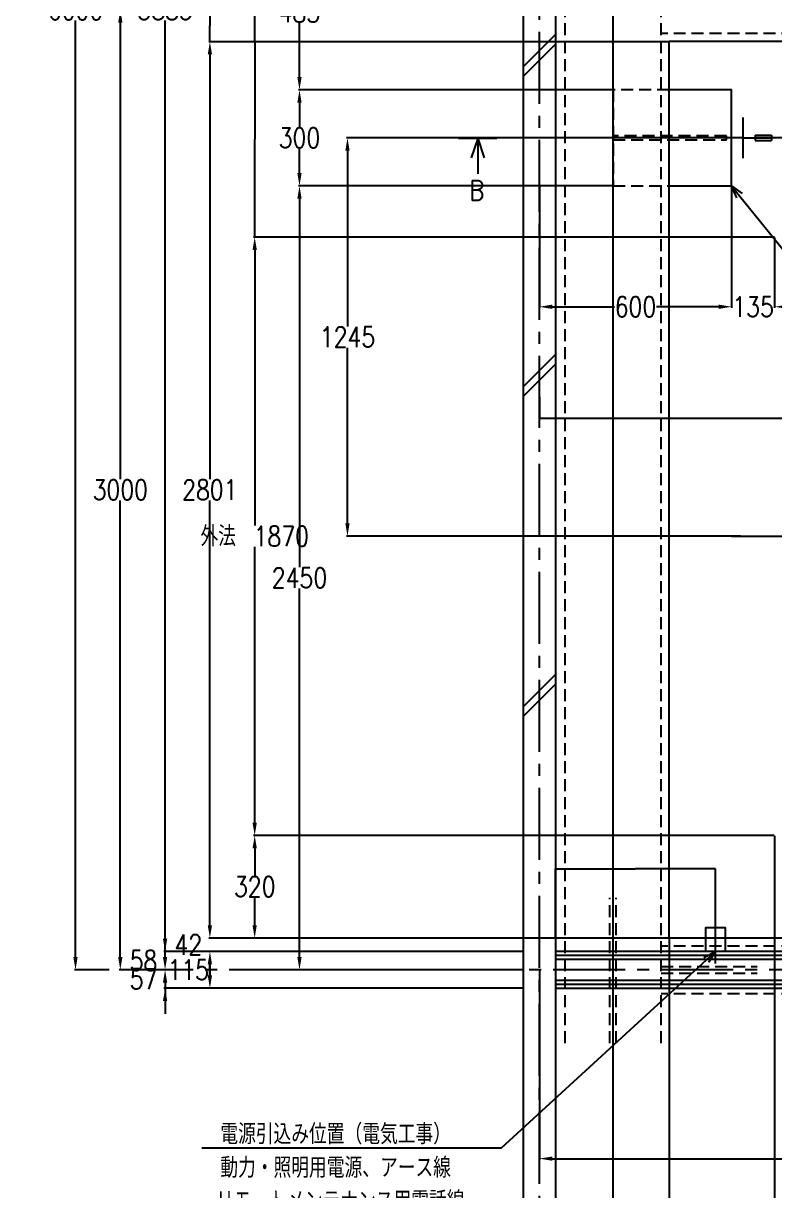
# Model space of a CAD drawing. Extents: x 1914 to 16224, y 361 to 11331.
# Drawn here: x 2154 to 4502, y 2819 to 6466 of the extents above; entities that cross this region are included whole.
import ezdxf

# ---------------------------------------------------------------- set-up
doc = ezdxf.new("R2010")
doc.units = 0
doc.header["$LTSCALE"] = 300
doc.header["$MEASUREMENT"] = 0
doc.linetypes.add('CENTER2', pattern=[1.125, 0.75, -0.125, 0.125, -0.125])
doc.linetypes.add('HIDDEN2', pattern=[0.1875, 0.125, -0.0625])
doc.layers.get('0').update_dxf_attribs({"linetype": 'CONTINUOUS'})
doc.layers.get('DEFPOINTS').update_dxf_attribs({"color": 8, "linetype": 'CONTINUOUS'})
for name, color, linetype in [('00-CENT', 7, 'CENTER2'), ('01-依頼工事', 7, 'CONTINUOUS'), ('ZZ-BUILD-AXIS-T', 7, 'CENTER2'), ('ZZ-BUILD-BH', 2, 'CONTINUOUS'), ('ZZ-BUILD-BM-HIDN', 2, 'HIDDEN2'), ('ZZ-BUILD-BM2-HIDN', 2, 'HIDDEN2'), ('ZZ-BUILD-ETC', 2, 'CONTINUOUS'), ('ZZ-BUILD-W', 3, 'CONTINUOUS'), ('ZZ-CENT', 7, 'CENTER2'), ('ZZ-COMMENT', 6, 'CONTINUOUS'), ('ZZ-DIM-COM1', 6, 'CONTINUOUS'), ('ZZ-DIM-COM2', 7, 'CONTINUOUS'), ('ZZ-OBJE', 3, 'CONTINUOUS')]:
    doc.layers.add(name, color=color, linetype=linetype)
doc.styles.add('MITOH', font='romans.shx', dxfattribs={"width": 0.8, "bigfont": 'extfont.shx'})
doc.dimstyles.get("Standard").update_dxf_attribs({"dimtxt": 0.18, "dimasz": 0.18, "dimexe": 0.18, "dimexo": 0.0625, "dimgap": 0.09, "dimtad": 0, "dimtih": 1, "dimtoh": 1, "dimzin": 0, "dimdsep": 46, "dimtxsty": 'MITOH', "dimcen": 0.09, "dimadec": 0, "dimazin": 0, "dimtfac": 1, "dimtofl": 0, "dimtmove": 2, "dimatfit": 3, "dimfxl": 1, "dimtolj": 1, "dimarcsym": 0})

# ---------------------------------------------------------------- blocks, each defined once
blk = doc.blocks.new('EL00041')
at = {"color": 3, "linetype": 'Continuous'}
for p, q in [((-89, 63.5), (-89, -63.5)), ((-89, 8), (-89, -8)), ((-89, 0), (0, 0)), ((-51, 8), (0, 8)), ((-51, 8), (-51, -8)), ((0, 8), (0, -8)), ((-51, -8), (0, -8))]:
    blk.add_line(p, q, dxfattribs=at)
blk = doc.blocks.new('*U412')
at = {"layer": 'ZZ-COMMENT', "style": 'MITOH', "width": 0.8}
for s, p in [('電源引込み位置（電気工事）', (2834.5, 3166.6)), ('動力・照明用電源、アース線', (2834.5, 3061.6)), ('リモートメンテナンス用電話線', (2821.1, 2956.6)), ('最上階床面+150mm', (2834.5, 2851.6)), ('配管突き出し50mm', (2834.5, 2746.6)), ('引き出し長さ4000mm以上', (2834.5, 2641.6))]:
    blk.add_text(s, height=63, dxfattribs=at).set_placement(p)
blk = doc.blocks.new('_OPEN30')
at = {"color": 0, "linetype": 'ByBlock'}
for p, q in [((-1, 0.268), (0, 0)), ((0, 0), (-1, -0.268)), ((0, 0), (-1, 0))]:
    blk.add_line(p, q, dxfattribs=at)
blk = doc.blocks.new('*U413')
at = {"layer": 'ZZ-COMMENT'}
blk.add_lwpolyline([(4352.4, 3741.9), (3712.6, 3154.6), (3702.6, 3154.6)], dxfattribs=at)
at = {"layer": 'ZZ-COMMENT', "xscale": 40, "yscale": 40, "zscale": 40, "rotation": 42.54771344324558}
blk.add_blockref('_OPEN30', (4381.9, 3768.9), dxfattribs=at)
blk = doc.blocks.new('*D469')
at = {"layer": 'DEFPOINTS', "color": 0, "transparency": 16777216}
for p in [(2737.1, 3566.1), (3717.1, 3566.1), (3717.1, 3451.1)]:
    blk.add_point(p, dxfattribs=at)
at = {"layer": 'ZZ-DIM-COM1', "color": 0, "lineweight": -2, "transparency": 16777216}
for p, q in [((3715.8, 3566.1), (2733.5, 3566.1)), ((2737.1, 3491.1), (2737.1, 3526.1)), ((3715.8, 3451.1), (2733.5, 3451.1))]:
    blk.add_line(p, q, dxfattribs=at)
at = {"layer": 'ZZ-DIM-COM1', "color": 0, "transparency": 16777216}
for points in [[(2730.4, 3526.1), (2743.7, 3526.1), (2737.1, 3566.1)], [(2730.4, 3491.1), (2743.7, 3491.1), (2737.1, 3451.1)]]:
    blk.add_solid(points, dxfattribs=at)
at = {"layer": 'ZZ-DIM-COM1', "color": 0, "transparency": 16777216, "insert": (2669.6, 3508.6), "char_height": 63, "attachment_point": 5, "style": 'MITOH'}
blk.add_mtext('\\A1;115', dxfattribs=at)
blk = doc.blocks.new('*D470')
at = {"layer": 'DEFPOINTS', "color": 0, "transparency": 16777216}
for p in [(2737.1, 3608.1), (3717.1, 3608.1), (3717.1, 3566.1)]:
    blk.add_point(p, dxfattribs=at)
at = {"layer": 'ZZ-DIM-COM1', "color": 0, "lineweight": -2, "transparency": 16777216}
for p, q in [((2737.1, 3648.1), (2737.1, 3688.1)), ((3715.8, 3608.1), (2733.5, 3608.1)), ((3715.8, 3566.1), (2733.5, 3566.1)), ((2737.1, 3526.1), (2737.1, 3486.1))]:
    blk.add_line(p, q, dxfattribs=at)
at = {"layer": 'ZZ-DIM-COM1', "color": 0, "transparency": 16777216}
for points in [[(2730.4, 3648.1), (2743.7, 3648.1), (2737.1, 3608.1)], [(2730.4, 3526.1), (2743.7, 3526.1), (2737.1, 3566.1)]]:
    blk.add_solid(points, dxfattribs=at)
at = {"layer": 'ZZ-DIM-COM1', "color": 0, "transparency": 16777216, "insert": (2669.6, 3587.1), "char_height": 63, "attachment_point": 5, "style": 'MITOH'}
blk.add_mtext('\\A1;42', dxfattribs=at)
blk = doc.blocks.new('*D500')
at = {"layer": 'DEFPOINTS', "color": 0, "transparency": 16777216}
for p in [(2617.1, 3508.6), (2597.1, 3451.1), (3717.1, 3451.1)]:
    blk.add_point(p, dxfattribs=at)
at = {"layer": 'ZZ-DIM-COM1', "color": 0, "lineweight": -2, "transparency": 16777216}
for p, q in [((2597.1, 3548.6), (2597.1, 3588.6)), ((2615.8, 3508.6), (2593.5, 3508.6)), ((3715.8, 3451.1), (2593.5, 3451.1)), ((2597.1, 3411.1), (2597.1, 3371.1))]:
    blk.add_line(p, q, dxfattribs=at)
at = {"layer": 'ZZ-DIM-COM1', "color": 0, "transparency": 16777216}
for points in [[(2590.4, 3548.6), (2603.7, 3548.6), (2597.1, 3508.6)], [(2590.4, 3411.1), (2603.7, 3411.1), (2597.1, 3451.1)]]:
    blk.add_solid(points, dxfattribs=at)
at = {"layer": 'ZZ-DIM-COM1', "color": 0, "transparency": 16777216, "insert": (2529.6, 3479.9), "char_height": 63, "attachment_point": 5, "style": 'MITOH'}
blk.add_mtext('\\A1;57', dxfattribs=at)
blk = doc.blocks.new('*D501')
at = {"layer": 'DEFPOINTS', "color": 0, "transparency": 16777216}
for p in [(2597.1, 3566.1), (3717.1, 3566.1), (2617.1, 3508.6)]:
    blk.add_point(p, dxfattribs=at)
at = {"layer": 'ZZ-DIM-COM1', "color": 0, "lineweight": -2, "transparency": 16777216}
for p, q in [((2597.1, 3606.1), (2597.1, 3646.1)), ((3715.8, 3566.1), (2593.5, 3566.1)), ((2615.8, 3508.6), (2593.5, 3508.6)), ((2597.1, 3468.6), (2597.1, 3428.6))]:
    blk.add_line(p, q, dxfattribs=at)
at = {"layer": 'ZZ-DIM-COM1', "color": 0, "transparency": 16777216}
for points in [[(2590.4, 3606.1), (2603.7, 3606.1), (2597.1, 3566.1)], [(2590.4, 3468.6), (2603.7, 3468.6), (2597.1, 3508.6)]]:
    blk.add_solid(points, dxfattribs=at)
at = {"layer": 'ZZ-DIM-COM1', "color": 0, "transparency": 16777216, "insert": (2529.6, 3537.4), "char_height": 63, "attachment_point": 5, "style": 'MITOH'}
blk.add_mtext('\\A1;58', dxfattribs=at)
blk = doc.blocks.new('*D502')
at = {"layer": 'DEFPOINTS', "color": 0, "transparency": 16777216}
for p in [(2597.1, 9451.1), (3717.1, 9451.1), (3717.1, 3566.1)]:
    blk.add_point(p, dxfattribs=at)
at = {"layer": 'ZZ-DIM-COM1', "color": 0, "lineweight": -2, "transparency": 16777216}
for p, q in [((3715.8, 9451.1), (2593.5, 9451.1)), ((2597.1, 9411.1), (2597.1, 6541.9)), ((2597.1, 3606.1), (2597.1, 6475.3)), ((3715.8, 3566.1), (2593.5, 3566.1))]:
    blk.add_line(p, q, dxfattribs=at)
at = {"layer": 'ZZ-DIM-COM1', "color": 0, "transparency": 16777216}
for points in [[(2590.4, 9411.1), (2603.7, 9411.1), (2597.1, 9451.1)], [(2590.4, 3606.1), (2603.7, 3606.1), (2597.1, 3566.1)]]:
    blk.add_solid(points, dxfattribs=at)
at = {"layer": 'ZZ-DIM-COM1', "color": 0, "transparency": 16777216, "insert": (2597.1, 6508.6), "char_height": 63, "attachment_point": 5, "style": 'MITOH'}
blk.add_mtext('\\A1;5885', dxfattribs=at)
blk = doc.blocks.new('*D510')
at = {"layer": 'DEFPOINTS', "color": 0, "transparency": 16777216}
for p in [(2678.4, 6508.6), (2737.1, 6409.1), (4172.1, 6409.1)]:
    blk.add_point(p, dxfattribs=at)
at = {"layer": 'ZZ-DIM-COM1', "color": 0, "lineweight": -2, "transparency": 16777216}
for p, q in [((2678.5, 6508.6), (2737.3, 6508.6)), ((2737.1, 6508.5), (2737.1, 6459.1)), ((2737.1, 6409.3), (2737.1, 6458.7)), ((4172, 6409.1), (2736.9, 6409.1))]:
    blk.add_line(p, q, dxfattribs=at)
at = {"layer": 'ZZ-DIM-COM1', "color": 0, "transparency": 16777216}
for points in [[(2737, 6508.5), (2737.1, 6508.5), (2737.1, 6508.6)], [(2737, 6409.3), (2737.1, 6409.3), (2737.1, 6409.1)]]:
    blk.add_solid(points, dxfattribs=at)
at = {"layer": 'ZZ-DIM-COM1', "color": 0, "transparency": 16777216, "insert": (2737.1, 6458.9), "char_height": 0.18, "attachment_point": 5, "style": 'MITOH'}
blk.add_mtext('\\A1;99.50', dxfattribs=at)
blk = doc.blocks.new('*D511')
at = {"layer": 'DEFPOINTS', "color": 0, "transparency": 16777216}
for p in [(4172.1, 6608.1), (2877.1, 6409.1), (4172.1, 6409.1)]:
    blk.add_point(p, dxfattribs=at)
at = {"layer": 'ZZ-DIM-COM1', "color": 0, "lineweight": -2, "transparency": 16777216}
for p, q in [((4172, 6608.1), (2876.9, 6608.1)), ((2877.1, 6608), (2877.1, 6508.8)), ((2877.1, 6409.3), (2877.1, 6508.5)), ((4172, 6409.1), (2876.9, 6409.1))]:
    blk.add_line(p, q, dxfattribs=at)
at = {"layer": 'ZZ-DIM-COM1', "color": 0, "transparency": 16777216}
for points in [[(2877, 6608), (2877.1, 6608), (2877.1, 6608.1)], [(2877, 6409.3), (2877.1, 6409.3), (2877.1, 6409.1)]]:
    blk.add_solid(points, dxfattribs=at)
at = {"layer": 'ZZ-DIM-COM1', "color": 0, "transparency": 16777216, "insert": (2877.1, 6508.6), "char_height": 0.18, "attachment_point": 5, "style": 'MITOH'}
blk.add_mtext('\\A1;199.00', dxfattribs=at)
blk = doc.blocks.new('*D512')
at = {"layer": 'DEFPOINTS', "color": 0, "transparency": 16777216}
for p in [(2737.1, 6409.1), (4172.1, 6409.1), (4172.1, 3608.1)]:
    blk.add_point(p, dxfattribs=at)
at = {"layer": 'ZZ-DIM-COM1', "color": 0, "lineweight": -2, "transparency": 16777216}
for p, q in [((4170.8, 6409.1), (2733.5, 6409.1)), ((2737.1, 6369.1), (2737.1, 5041.9)), ((2737.1, 3648.1), (2737.1, 4975.3)), ((4170.8, 3608.1), (2733.5, 3608.1))]:
    blk.add_line(p, q, dxfattribs=at)
at = {"layer": 'ZZ-DIM-COM1', "color": 0, "transparency": 16777216}
for points in [[(2730.4, 6369.1), (2743.7, 6369.1), (2737.1, 6409.1)], [(2730.4, 3648.1), (2743.7, 3648.1), (2737.1, 3608.1)]]:
    blk.add_solid(points, dxfattribs=at)
at = {"layer": 'ZZ-DIM-COM1', "color": 0, "transparency": 16777216, "insert": (2737.1, 5008.6), "char_height": 63, "attachment_point": 5, "style": 'MITOH'}
blk.add_mtext('\\A1;2801', dxfattribs=at)
blk = doc.blocks.new('*D519')
at = {"layer": 'DEFPOINTS', "color": 0, "transparency": 16777216}
for p in [(4317.1, 3824.4), (4317.1, 3678.6), (3817.1, 3608.1)]:
    blk.add_point(p, dxfattribs=at)
at = {"layer": 'ZZ-DIM-COM1', "color": 0, "lineweight": -2, "transparency": 16777216}
for p, q in [((3817.1, 3608.2), (3817.1, 3824.6)), ((3817.3, 3824.4), (4066.6, 3824.4)), ((4316.9, 3824.4), (4067.5, 3824.4)), ((4317.1, 3678.7), (4317.1, 3824.6))]:
    blk.add_line(p, q, dxfattribs=at)
at = {"layer": 'ZZ-DIM-COM1', "color": 0, "transparency": 16777216}
for points in [[(3817.3, 3824.5), (3817.3, 3824.4), (3817.1, 3824.4)], [(4316.9, 3824.5), (4316.9, 3824.4), (4317.1, 3824.4)]]:
    blk.add_solid(points, dxfattribs=at)
at = {"layer": 'ZZ-DIM-COM1', "color": 0, "transparency": 16777216, "insert": (4067.1, 3824.4), "char_height": 0.18, "attachment_point": 5, "style": 'MITOH'}
blk.add_mtext('\\A1;500.00', dxfattribs=at)
blk = doc.blocks.new('*D521')
at = {"layer": 'DEFPOINTS', "color": 0, "transparency": 16777216}
for p in [(3767.1, 5958.6), (4367.1, 5958.6), (3767.1, 5580.7)]:
    blk.add_point(p, dxfattribs=at)
at = {"layer": 'ZZ-DIM-COM2', "color": 0, "lineweight": -2, "transparency": 16777216}
for p, q in [((3767.1, 5957.4), (3767.1, 5577.1)), ((4367.1, 5957.4), (4367.1, 5577.1)), ((3807.1, 5580.7), (4001.7, 5580.7)), ((4327.1, 5580.7), (4132.5, 5580.7))]:
    blk.add_line(p, q, dxfattribs=at)
at = {"layer": 'ZZ-DIM-COM2', "color": 0, "transparency": 16777216}
for points in [[(3807.1, 5587.4), (3807.1, 5574), (3767.1, 5580.7)], [(4327.1, 5587.4), (4327.1, 5574), (4367.1, 5580.7)]]:
    blk.add_solid(points, dxfattribs=at)
at = {"layer": 'ZZ-DIM-COM2', "color": 0, "transparency": 16777216, "insert": (4067.1, 5580.7), "char_height": 63, "attachment_point": 5, "style": 'MITOH'}
blk.add_mtext('\\A1;600', dxfattribs=at)
blk = doc.blocks.new('*D522')
at = {"layer": 'DEFPOINTS', "color": 0, "transparency": 16777216}
for p in [(4367.1, 5958.6), (4502.1, 5798.6), (4502.1, 5580.7)]:
    blk.add_point(p, dxfattribs=at)
at = {"layer": 'ZZ-DIM-COM2', "color": 0, "lineweight": -2, "transparency": 16777216}
for p, q in [((4367.1, 5957.4), (4367.1, 5577.1)), ((4502.1, 5797.4), (4502.1, 5577.1)), ((4327.1, 5580.7), (4287.1, 5580.7)), ((4542.1, 5580.7), (4582.1, 5580.7))]:
    blk.add_line(p, q, dxfattribs=at)
at = {"layer": 'ZZ-DIM-COM2', "color": 0, "transparency": 16777216}
for points in [[(4327.1, 5587.4), (4327.1, 5574), (4367.1, 5580.7)], [(4542.1, 5587.4), (4542.1, 5574), (4502.1, 5580.7)]]:
    blk.add_solid(points, dxfattribs=at)
at = {"layer": 'ZZ-DIM-COM2', "color": 0, "transparency": 16777216, "insert": (4434.6, 5580.7), "char_height": 63, "attachment_point": 5, "style": 'MITOH'}
blk.add_mtext('\\A1;135', dxfattribs=at)
blk = doc.blocks.new('*U421')
at = {"layer": 'ZZ-COMMENT'}
blk.add_lwpolyline([(4457.1, 6130.3), (5202.8, 5210)], dxfattribs=at)
at = {"layer": 'ZZ-COMMENT', "xscale": 40, "yscale": 40, "zscale": 40, "rotation": 129.0151013537382}
blk.add_blockref('_OPEN30', (4431.9, 6161.4), dxfattribs=at)
blk = doc.blocks.new('*D527')
at = {"layer": 'DEFPOINTS', "color": 0, "transparency": 16777216}
for p in [(4172.1, 3608.1), (6472.1, 3451.1), (4172.1, 1858.6)]:
    blk.add_point(p, dxfattribs=at)
at = {"layer": 'ZZ-DIM-COM1', "color": 0, "lineweight": -2, "transparency": 16777216}
for p, q in [((4172.1, 3606.9), (4172.1, 1855)), ((6472.1, 3449.9), (6472.1, 1855)), ((4212.1, 1858.6), (5231.5, 1858.6)), ((6432.1, 1858.6), (5412.7, 1858.6))]:
    blk.add_line(p, q, dxfattribs=at)
at = {"layer": 'ZZ-DIM-COM1', "color": 0, "transparency": 16777216}
for points in [[(4212.1, 1865.3), (4212.1, 1852), (4172.1, 1858.6)], [(6432.1, 1865.3), (6432.1, 1852), (6472.1, 1858.6)]]:
    blk.add_solid(points, dxfattribs=at)
at = {"layer": 'ZZ-DIM-COM1', "color": 0, "transparency": 16777216, "insert": (5322.1, 1858.6), "char_height": 63, "attachment_point": 5, "style": 'MITOH'}
blk.add_mtext('\\A1;2300', dxfattribs=at)
blk = doc.blocks.new('*D529')
at = {"layer": 'DEFPOINTS', "color": 0, "transparency": 16777216}
for p in [(4502.1, 3928.6), (6367.1, 3828.6), (6367.1, 1998.6)]:
    blk.add_point(p, dxfattribs=at)
at = {"layer": 'ZZ-DIM-COM1', "color": 0, "lineweight": -2, "transparency": 16777216}
for p, q in [((4502.1, 3927.4), (4502.1, 1995)), ((6367.1, 3827.4), (6367.1, 1995)), ((4542.1, 1998.6), (5249.7, 1998.6)), ((6327.1, 1998.6), (5619.5, 1998.6))]:
    blk.add_line(p, q, dxfattribs=at)
at = {"layer": 'ZZ-DIM-COM1', "color": 0, "transparency": 16777216}
for points in [[(4542.1, 2005.3), (4542.1, 1992), (4502.1, 1998.6)], [(6327.1, 2005.3), (6327.1, 1992), (6367.1, 1998.6)]]:
    blk.add_solid(points, dxfattribs=at)
at = {"layer": 'ZZ-DIM-COM1', "color": 0, "transparency": 16777216, "insert": (5434.6, 1998.6), "char_height": 63, "attachment_point": 5, "style": 'MITOH'}
blk.add_mtext('\\A1;外法\u30001865', dxfattribs=at)
blk = doc.blocks.new('*D530')
at = {"layer": 'DEFPOINTS', "color": 0, "transparency": 16777216}
for p in [(4502.1, 3928.6), (4172.1, 3608.1), (4502.1, 1998.6)]:
    blk.add_point(p, dxfattribs=at)
at = {"layer": 'ZZ-DIM-COM1', "color": 0, "lineweight": -2, "transparency": 16777216}
for p, q in [((4502.1, 3927.4), (4502.1, 1995)), ((4172.1, 3606.9), (4172.1, 1995)), ((4212.1, 1998.6), (4270.5, 1998.6)), ((4462.1, 1998.6), (4403.7, 1998.6))]:
    blk.add_line(p, q, dxfattribs=at)
at = {"layer": 'ZZ-DIM-COM1', "color": 0, "transparency": 16777216}
for points in [[(4212.1, 2005.3), (4212.1, 1992), (4172.1, 1998.6)], [(4462.1, 2005.3), (4462.1, 1992), (4502.1, 1998.6)]]:
    blk.add_solid(points, dxfattribs=at)
at = {"layer": 'ZZ-DIM-COM1', "color": 0, "transparency": 16777216, "insert": (4337.1, 1998.6), "char_height": 63, "attachment_point": 5, "style": 'MITOH'}
blk.add_mtext('\\A1;330', dxfattribs=at)
blk = doc.blocks.new('*D531')
at = {"layer": 'DEFPOINTS', "color": 0, "transparency": 16777216}
for p in [(4502.1, 3928.6), (5722.1, 3779.6), (5722.1, 2138.6)]:
    blk.add_point(p, dxfattribs=at)
at = {"layer": 'ZZ-DIM-COM1', "color": 0, "lineweight": -2, "transparency": 16777216}
for p, q in [((4502.1, 3927.4), (4502.1, 2135)), ((5722.1, 3778.4), (5722.1, 2135)), ((4542.1, 2138.6), (5025.1, 2138.6)), ((5682.1, 2138.6), (5199.1, 2138.6))]:
    blk.add_line(p, q, dxfattribs=at)
at = {"layer": 'ZZ-DIM-COM1', "color": 0, "transparency": 16777216}
for points in [[(4542.1, 2145.3), (4542.1, 2132), (4502.1, 2138.6)], [(5682.1, 2145.3), (5682.1, 2132), (5722.1, 2138.6)]]:
    blk.add_solid(points, dxfattribs=at)
at = {"layer": 'ZZ-DIM-COM1', "color": 0, "transparency": 16777216, "insert": (5112.1, 2138.6), "char_height": 63, "attachment_point": 5, "style": 'MITOH'}
blk.add_mtext('\\A1;1220', dxfattribs=at)
blk = doc.blocks.new('*D536')
at = {"layer": 'DEFPOINTS', "color": 0, "transparency": 16777216}
for p in [(4172.1, 3608.1), (3817.1, 2222.8), (4172.1, 1858.6)]:
    blk.add_point(p, dxfattribs=at)
at = {"layer": 'ZZ-DIM-COM1', "color": 0, "lineweight": -2, "transparency": 16777216}
for p, q in [((4172.1, 3606.9), (4172.1, 1855)), ((3817.1, 2221.6), (3817.1, 1855)), ((3857.1, 1858.6), (3928, 1858.6)), ((4132.1, 1858.6), (4061.2, 1858.6))]:
    blk.add_line(p, q, dxfattribs=at)
at = {"layer": 'ZZ-DIM-COM1', "color": 0, "transparency": 16777216}
for points in [[(3857.1, 1865.3), (3857.1, 1852), (3817.1, 1858.6)], [(4132.1, 1865.3), (4132.1, 1852), (4172.1, 1858.6)]]:
    blk.add_solid(points, dxfattribs=at)
at = {"layer": 'ZZ-DIM-COM1', "color": 0, "transparency": 16777216, "insert": (3994.6, 1858.6), "char_height": 63, "attachment_point": 5, "style": 'MITOH'}
blk.add_mtext('\\A1;355', dxfattribs=at)
blk = doc.blocks.new('*U427')
at = {"layer": 'ZZ-BUILD-ETC', "color": 4, "style": 'MITOH', "width": 0.8}
blk.add_text('B', height=63, rotation=360, dxfattribs=at).set_placement((3613.4, 6115.5))
blk = doc.blocks.new('*D538')
at = {"layer": 'DEFPOINTS', "color": 0, "transparency": 16777216}
for p in [(2877.1, 3928.6), (4502.1, 3928.6), (3717.1, 3608.1)]:
    blk.add_point(p, dxfattribs=at)
at = {"layer": 'ZZ-DIM-COM1', "color": 0, "lineweight": -2, "transparency": 16777216}
for p, q in [((4500.8, 3928.6), (2873.5, 3928.6)), ((2877.1, 3888.6), (2877.1, 3801.7)), ((2877.1, 3648.1), (2877.1, 3735.1)), ((3715.8, 3608.1), (2873.5, 3608.1))]:
    blk.add_line(p, q, dxfattribs=at)
at = {"layer": 'ZZ-DIM-COM1', "color": 0, "transparency": 16777216}
for points in [[(2870.4, 3888.6), (2883.7, 3888.6), (2877.1, 3928.6)], [(2870.4, 3648.1), (2883.7, 3648.1), (2877.1, 3608.1)]]:
    blk.add_solid(points, dxfattribs=at)
at = {"layer": 'ZZ-DIM-COM1', "color": 0, "transparency": 16777216, "insert": (2877.1, 3768.4), "char_height": 63, "attachment_point": 5, "style": 'MITOH'}
blk.add_mtext('\\A1;320', dxfattribs=at)
blk = doc.blocks.new('*D539')
at = {"layer": 'DEFPOINTS', "color": 0, "transparency": 16777216}
for p in [(2877.1, 5798.6), (4502.1, 5798.6), (4502.1, 3928.6)]:
    blk.add_point(p, dxfattribs=at)
at = {"layer": 'ZZ-DIM-COM1', "color": 0, "lineweight": -2, "transparency": 16777216}
for p, q in [((4500.8, 5798.6), (2873.5, 5798.6)), ((2877.1, 5758.6), (2877.1, 4896.9)), ((2877.1, 3968.6), (2877.1, 4830.3)), ((4500.8, 3928.6), (2873.5, 3928.6))]:
    blk.add_line(p, q, dxfattribs=at)
at = {"layer": 'ZZ-DIM-COM1', "color": 0, "transparency": 16777216}
for points in [[(2870.4, 5758.6), (2883.7, 5758.6), (2877.1, 5798.6)], [(2870.4, 3968.6), (2883.7, 3968.6), (2877.1, 3928.6)]]:
    blk.add_solid(points, dxfattribs=at)
at = {"layer": 'ZZ-DIM-COM1', "color": 0, "transparency": 16777216, "insert": (2877.1, 4863.6), "char_height": 63, "attachment_point": 5, "style": 'MITOH'}
blk.add_mtext('\\A1;外法\u30001870', dxfattribs=at)
blk = doc.blocks.new('*D540')
at = {"layer": 'DEFPOINTS', "color": 0, "transparency": 16777216}
for p in [(4172.1, 6409.1), (2877.1, 5798.6), (4502.1, 5798.6)]:
    blk.add_point(p, dxfattribs=at)
at = {"layer": 'ZZ-DIM-COM1', "color": 190, "lineweight": -2, "transparency": 16777216}
for p, q in [((4172, 6409.1), (2876.9, 6409.1)), ((2877.1, 6409), (2877.1, 6104.1)), ((2877.1, 5798.8), (2877.1, 6103.7)), ((4502, 5798.6), (2876.9, 5798.6))]:
    blk.add_line(p, q, dxfattribs=at)
at = {"layer": 'ZZ-DIM-COM1', "color": 190, "transparency": 16777216}
for points in [[(2877, 6409), (2877.1, 6409), (2877.1, 6409.1)], [(2877, 5798.8), (2877.1, 5798.8), (2877.1, 5798.6)]]:
    blk.add_solid(points, dxfattribs=at)
at = {"layer": 'ZZ-DIM-COM1', "color": 190, "transparency": 16777216, "insert": (2877.1, 6103.9), "char_height": 0.18, "attachment_point": 5, "style": 'MITOH'}
blk.add_mtext('\\A1;610.50', dxfattribs=at)
blk = doc.blocks.new('*D541')
at = {"layer": 'DEFPOINTS', "color": 0, "transparency": 16777216}
for p in [(3167.1, 6108.6), (4398.1, 6108.6), (4397.1, 4863.6)]:
    blk.add_point(p, dxfattribs=at)
at = {"layer": 'ZZ-DIM-COM2', "color": 0, "lineweight": -2, "transparency": 16777216}
for p, q in [((4396.8, 6108.6), (3163.5, 6108.6)), ((3167.1, 6068.6), (3167.1, 5519.4)), ((3167.1, 4903.6), (3167.1, 5452.8)), ((4395.8, 4863.6), (3163.5, 4863.6))]:
    blk.add_line(p, q, dxfattribs=at)
at = {"layer": 'ZZ-DIM-COM2', "color": 0, "transparency": 16777216}
for points in [[(3160.4, 6068.6), (3173.7, 6068.6), (3167.1, 6108.6)], [(3160.4, 4903.6), (3173.7, 4903.6), (3167.1, 4863.6)]]:
    blk.add_solid(points, dxfattribs=at)
at = {"layer": 'ZZ-DIM-COM2', "color": 0, "transparency": 16777216, "insert": (3167.1, 5486.1), "char_height": 63, "attachment_point": 5, "style": 'MITOH'}
blk.add_mtext('\\A1;1245', dxfattribs=at)
blk = doc.blocks.new('*D542')
at = {"layer": 'DEFPOINTS', "color": 0, "transparency": 16777216}
for p in [(3997.1, 6743.6), (3017.1, 6258.6), (3997.1, 6258.6)]:
    blk.add_point(p, dxfattribs=at)
at = {"layer": 'ZZ-DIM-COM2', "color": 0, "lineweight": -2, "transparency": 16777216}
for p, q in [((3995.8, 6743.6), (3013.5, 6743.6)), ((3017.1, 6703.6), (3017.1, 6534.4)), ((3017.1, 6298.6), (3017.1, 6467.8)), ((3995.8, 6258.6), (3013.5, 6258.6))]:
    blk.add_line(p, q, dxfattribs=at)
at = {"layer": 'ZZ-DIM-COM2', "color": 0, "transparency": 16777216}
for points in [[(3010.4, 6703.6), (3023.7, 6703.6), (3017.1, 6743.6)], [(3010.4, 6298.6), (3023.7, 6298.6), (3017.1, 6258.6)]]:
    blk.add_solid(points, dxfattribs=at)
at = {"layer": 'ZZ-DIM-COM2', "color": 0, "transparency": 16777216, "insert": (3017.1, 6501.1), "char_height": 63, "attachment_point": 5, "style": 'MITOH'}
blk.add_mtext('\\A1;485', dxfattribs=at)
blk = doc.blocks.new('*D543')
at = {"layer": 'DEFPOINTS', "color": 0, "transparency": 16777216}
for p in [(3997.1, 6258.6), (3017.1, 5958.6), (3997.1, 5958.6)]:
    blk.add_point(p, dxfattribs=at)
at = {"layer": 'ZZ-DIM-COM2', "color": 0, "lineweight": -2, "transparency": 16777216}
for p, q in [((3995.8, 6258.6), (3013.5, 6258.6)), ((3017.1, 6218.6), (3017.1, 6141.9)), ((3017.1, 5998.6), (3017.1, 6075.3)), ((3995.8, 5958.6), (3013.5, 5958.6))]:
    blk.add_line(p, q, dxfattribs=at)
at = {"layer": 'ZZ-DIM-COM2', "color": 0, "transparency": 16777216}
for points in [[(3010.4, 6218.6), (3023.7, 6218.6), (3017.1, 6258.6)], [(3010.4, 5998.6), (3023.7, 5998.6), (3017.1, 5958.6)]]:
    blk.add_solid(points, dxfattribs=at)
at = {"layer": 'ZZ-DIM-COM2', "color": 0, "transparency": 16777216, "insert": (3017.1, 6108.6), "char_height": 63, "attachment_point": 5, "style": 'MITOH'}
blk.add_mtext('\\A1;300', dxfattribs=at)
blk = doc.blocks.new('*D544')
at = {"layer": 'DEFPOINTS', "color": 0, "transparency": 16777216}
for p in [(3997.1, 5958.6), (3017.1, 3508.6), (3717.1, 3508.6)]:
    blk.add_point(p, dxfattribs=at)
at = {"layer": 'ZZ-DIM-COM2', "color": 0, "lineweight": -2, "transparency": 16777216}
for p, q in [((3995.8, 5958.6), (3013.5, 5958.6)), ((3017.1, 5918.6), (3017.1, 4766.9)), ((3017.1, 3548.6), (3017.1, 4700.3)), ((3715.8, 3508.6), (3013.5, 3508.6))]:
    blk.add_line(p, q, dxfattribs=at)
at = {"layer": 'ZZ-DIM-COM2', "color": 0, "transparency": 16777216}
for points in [[(3010.4, 5918.6), (3023.7, 5918.6), (3017.1, 5958.6)], [(3010.4, 3548.6), (3023.7, 3548.6), (3017.1, 3508.6)]]:
    blk.add_solid(points, dxfattribs=at)
at = {"layer": 'ZZ-DIM-COM2', "color": 0, "transparency": 16777216, "insert": (3017.1, 4733.6), "char_height": 63, "attachment_point": 5, "style": 'MITOH'}
blk.add_mtext('\\A1;2450', dxfattribs=at)
blk = doc.blocks.new('*D545')
at = {"layer": 'DEFPOINTS', "color": 0, "transparency": 16777216}
for p in [(5572.1, 6248.6), (3767.1, 5299.6), (5572.1, 5232.2)]:
    blk.add_point(p, dxfattribs=at)
at = {"layer": 'ZZ-DIM-COM2', "color": 0, "lineweight": -2, "transparency": 16777216}
for p, q in [((5572.1, 6248.6), (5572.1, 5232)), ((3767.1, 5299.6), (3767.1, 5232)), ((3767.3, 5232.2), (4669.1, 5232.2)), ((5571.9, 5232.2), (4670.1, 5232.2))]:
    blk.add_line(p, q, dxfattribs=at)
at = {"layer": 'ZZ-DIM-COM2', "color": 0, "transparency": 16777216}
for points in [[(3767.3, 5232.2), (3767.3, 5232.1), (3767.1, 5232.2)], [(5571.9, 5232.2), (5571.9, 5232.1), (5572.1, 5232.2)]]:
    blk.add_solid(points, dxfattribs=at)
at = {"layer": 'ZZ-DIM-COM2', "color": 0, "transparency": 16777216, "insert": (4669.6, 5232.2), "char_height": 0.18, "attachment_point": 5, "style": 'MITOH'}
blk.add_mtext('\\A1;1805.00', dxfattribs=at)
blk = doc.blocks.new('*D550')
at = {"layer": 'DEFPOINTS', "color": 0, "transparency": 16777216}
for p in [(2154.1, 9508.6), (2317.1, 3508.6), (2387.3, 3508.6)]:
    blk.add_point(p, dxfattribs=at)
at = {"layer": 'ZZ-DIM-COM1', "color": 0, "lineweight": -2, "transparency": 16777216}
for p, q in [((2155.3, 9508.6), (2320.7, 9508.6)), ((2317.1, 9468.6), (2317.1, 6541.9)), ((2317.1, 3548.6), (2317.1, 6475.3)), ((2386, 3508.6), (2313.5, 3508.6))]:
    blk.add_line(p, q, dxfattribs=at)
at = {"layer": 'ZZ-DIM-COM1', "color": 0, "transparency": 16777216}
for points in [[(2310.4, 9468.6), (2323.7, 9468.6), (2317.1, 9508.6)], [(2310.4, 3548.6), (2323.7, 3548.6), (2317.1, 3508.6)]]:
    blk.add_solid(points, dxfattribs=at)
at = {"layer": 'ZZ-DIM-COM1', "color": 0, "transparency": 16777216, "insert": (2317.1, 6508.6), "char_height": 63, "attachment_point": 5, "style": 'MITOH'}
blk.add_mtext('\\A1;6000', dxfattribs=at)
blk = doc.blocks.new('*D552')
at = {"layer": 'DEFPOINTS', "color": 0, "transparency": 16777216}
for p in [(2457.1, 6508.6), (2457.1, 3508.6), (2527.3, 3508.6)]:
    blk.add_point(p, dxfattribs=at)
at = {"layer": 'ZZ-DIM-COM1', "color": 0, "lineweight": -2, "transparency": 16777216}
for p, q in [((2458.3, 6508.6), (2460.7, 6508.6)), ((2457.1, 6468.6), (2457.1, 5041.9)), ((2457.1, 3548.6), (2457.1, 4975.3)), ((2526, 3508.6), (2453.5, 3508.6))]:
    blk.add_line(p, q, dxfattribs=at)
at = {"layer": 'ZZ-DIM-COM1', "color": 0, "transparency": 16777216}
for points in [[(2450.4, 6468.6), (2463.7, 6468.6), (2457.1, 6508.6)], [(2450.4, 3548.6), (2463.7, 3548.6), (2457.1, 3508.6)]]:
    blk.add_solid(points, dxfattribs=at)
at = {"layer": 'ZZ-DIM-COM1', "color": 0, "transparency": 16777216, "insert": (2457.1, 5008.6), "char_height": 63, "attachment_point": 5, "style": 'MITOH'}
blk.add_mtext('\\A1;3000', dxfattribs=at)
blk = doc.blocks.new('*D559')
at = {"layer": 'DEFPOINTS', "color": 0, "transparency": 16777216}
for p in [(3767.1, 3508.6), (5572.1, 3508.6), (3767.1, 2918.6)]:
    blk.add_point(p, dxfattribs=at)
at = {"layer": 'ZZ-DIM-COM2', "color": 0, "lineweight": -2, "transparency": 16777216}
for p, q in [((3767.1, 3507.4), (3767.1, 2915)), ((5572.1, 3507.4), (5572.1, 2915)), ((3807.1, 2918.6), (4582.6, 2918.6)), ((5532.1, 2918.6), (4756.6, 2918.6))]:
    blk.add_line(p, q, dxfattribs=at)
at = {"layer": 'ZZ-DIM-COM2', "color": 0, "transparency": 16777216}
for points in [[(3807.1, 2925.3), (3807.1, 2912), (3767.1, 2918.6)], [(5532.1, 2925.3), (5532.1, 2912), (5572.1, 2918.6)]]:
    blk.add_solid(points, dxfattribs=at)
at = {"layer": 'ZZ-DIM-COM2', "color": 0, "transparency": 16777216, "insert": (4669.6, 2918.6), "char_height": 63, "attachment_point": 5, "style": 'MITOH'}
blk.add_mtext('\\A1;1805', dxfattribs=at)

msp = doc.modelspace()

# ---------------------------------------------------------------- linework, layer by layer
at = {"layer": '00-CENT', "color": 7, "linetype": 'CENTER2'}
msp.add_line((4367.072, 4863.637), (6577.072, 4863.637), dxfattribs=at)
msp.add_lwpolyline([(5676.072, 6108.637), (4378.072, 6108.637)], dxfattribs=at)
at = {"layer": '01-依頼工事', "color": 2, "linetype": 'HIDDEN2'}
msp.add_lwpolyline([(4172.072, 6258.637), (3997.072, 6258.637), (3997.072, 5958.637), (4172.072, 5958.637)], dxfattribs=at)
at = {"layer": '01-依頼工事', "color": 3, "linetype": 'Continuous'}
msp.add_lwpolyline([(4172.072, 5958.637), (4367.072, 5958.637), (4367.072, 6258.637), (4172.072, 6258.637)], dxfattribs=at)
at = {"layer": '01-依頼工事', "color": 2, "linetype": 'HIDDEN2'}
msp.add_lwpolyline([(4352.072, 6102.637), (4352.072, 6114.637), (3997.072, 6114.637), (3997.072, 6102.637)], close=True, dxfattribs=at)
at = {"layer": 'ZZ-BUILD-AXIS-T', "linetype": 'CENTER2'}
for p, q in [((3767.072, 1827.233), (3767.072, 11091.137)), ((7747.072, 3508.637), (2387.283, 3508.637))]:
    msp.add_line(p, q, dxfattribs=at)
at = {"layer": 'ZZ-BUILD-BH', "linetype": 'Continuous'}
for p, q in [((4172.072, 3608.137), (4172.072, 6409.137)), ((6472.072, 6409.137), (4172.072, 6409.137)), ((6472.072, 3608.137), (4172.072, 3608.137))]:
    msp.add_line(p, q, dxfattribs=at)
at = {"layer": 'ZZ-BUILD-BM-HIDN', "linetype": 'HIDDEN2'}
for p, q in [((3847.072, 3279.376), (3847.072, 9608.137)), ((4147.072, 3279.376), (4147.072, 9608.137)), ((6980.211, 6434.137), (4147.072, 6434.137)), ((6980.211, 3583.137), (4147.072, 3583.137)), ((6980.211, 3434.137), (4147.072, 3434.137))]:
    msp.add_line(p, q, dxfattribs=at)
at = {"layer": 'ZZ-BUILD-BM2-HIDN', "linetype": 'HIDDEN2'}
for p, q in [((3987.072, 3279.376), (3987.072, 3734.137)), ((4007.072, 3279.376), (4007.072, 3734.137)), ((4147.072, 3518.637), (4447.072, 3518.637)), ((4147.072, 3498.637), (4447.072, 3498.637))]:
    msp.add_line(p, q, dxfattribs=at)
at = {"layer": 'ZZ-BUILD-ETC', "color": 3, "linetype": 'Continuous'}
for p, q in [((3633.939, 6106.246), (3513.939, 6106.246)), ((3573.939, 6106.246), (3553.939, 6046.246)), ((3573.939, 6106.246), (3593.939, 6046.246)), ((3573.939, 6106.246), (3573.939, 5996.246))]:
    msp.add_line(p, q, dxfattribs=at)
at = {"layer": 'ZZ-BUILD-W', "linetype": 'Continuous'}
for p, q in [((3717.072, 2222.842), (3717.072, 9918.628)), ((3817.072, 9918.628), (3817.072, 2222.842)), ((6489.572, 3566.137), (3817.072, 3566.137)), ((6502.072, 3553.637), (3817.072, 3553.637)), ((6514.572, 3541.137), (3817.072, 3541.137)), ((3817.072, 3476.137), (6579.572, 3476.137)), ((3817.072, 3463.637), (6592.072, 3463.637)), ((3817.072, 3451.137), (6489.572, 3451.137))]:
    msp.add_line(p, q, dxfattribs=at)
at = {"layer": 'ZZ-BUILD-W', "color": 7, "linetype": 'Continuous'}
for p, q in [((3717.072, 6331.137), (3817.072, 6431.137)), ((3717.072, 6301.137), (3817.072, 6401.137)), ((3717.072, 5331.137), (3817.072, 5431.137)), ((3717.072, 5301.137), (3817.072, 5401.137)), ((3717.072, 4331.137), (3817.072, 4431.137)), ((3717.072, 4301.137), (3817.072, 4401.137))]:
    msp.add_line(p, q, dxfattribs=at)
at = {"layer": 'ZZ-CENT', "color": 7, "linetype": 'CENTER2'}
msp.add_line((4317.072, 3528.637), (4317.072, 3678.637), dxfattribs=at)
at = {"layer": 'ZZ-COMMENT'}
msp.add_line((3647.806, 2951.841), (2711.486, 2951.841), dxfattribs=at)
at = {"layer": 'ZZ-DIM-COM2'}
msp.add_line((3997.072, 2574.137), (3997.072, 10274.56), dxfattribs=at)
at = {"layer": 'ZZ-OBJE', "linetype": 'Continuous'}
msp.add_lwpolyline([(4287.072, 3566.137), (4287.072, 3641.137), (4347.072, 3641.137), (4347.072, 3566.137)], close=True, dxfattribs=at)

# ---------------------------------------------------------------- block references
at = {"layer": '00-CENT'}
msp.add_blockref('EL00041', (4492.072, 6108.637), dxfattribs=at)
at = {"layer": 'ZZ-DIM-COM1'}
for name in ['*U427', '*U421', '*U413', '*U412']:
    msp.add_blockref(name, (-64.799, -202.762), dxfattribs=at)

# ---------------------------------------------------------------- dimensions: what is measured, and where the dimension line sits
for base, p1, p2, override, picture, middle in [((2317.072, 3508.637), (2154.072, 9508.637), (2387.283, 3508.637), {"dimscale": 20, "dimtxt": 3.15, "dimasz": 2, "dimdec": 0}, '*D550', (2317.072, 6508.637)), ((2597.072, 9451.137), (3717.072, 3566.137), (3717.072, 9451.137), {"dimscale": 20, "dimtxt": 3.15, "dimasz": 2, "dimdec": 0}, '*D502', (2597.072, 6508.637)), ((2457.072, 3508.637), (2457.072, 6508.637), (2527.283, 3508.637), {"dimscale": 20, "dimtxt": 3.15, "dimasz": 2, "dimdec": 0}, '*D552', (2457.072, 5008.637)), ((2737.072, 6409.137), (4172.072, 3608.137), (4172.072, 6409.137), {"dimscale": 20, "dimtxt": 3.15, "dimasz": 2, "dimdec": 0}, '*D512', (2737.072, 5008.637)), ((2877.072, 5798.637), (4172.072, 6409.137), (4502.072, 5798.637), {"dimclrd": 190, "dimclre": 190, "dimclrt": 190, "dimtix": 1, "dimtfillclr": 190}, '*D540', (2877.072, 6103.887)), ((2877.072345863, 3928.636784816), (3717.072345906, 3608.136784923), (4502.072345956, 3928.636784816), {"dimscale": 20, "dimtxt": 3.15, "dimasz": 2, "dimdec": 0}, '*D538', (2877.072345863, 3768.38678487)), ((2737.072, 3608.137), (3717.072, 3566.137), (3717.072, 3608.137), {"dimscale": 20, "dimtxt": 3.15, "dimasz": 2, "dimdec": 0}, '*D470', (2669.572, 3587.137)), ((2597.0723459, 3566.1367849), (2617.0723459, 3508.6367848), (3717.0723459, 3566.1367849), {"dimscale": 20, "dimtxt": 3.15, "dimasz": 2, "dimdec": 0}, '*D501', (2529.5723459, 3537.3867849)), ((2597.0723459, 3451.1367849), (2617.0723459, 3508.6367848), (3717.0723459, 3451.1367849), {"dimscale": 20, "dimtxt": 3.15, "dimasz": 2, "dimdec": 0}, '*D500', (2529.5723459, 3479.8867849)), ((2737.072, 3566.137), (3717.072, 3451.137), (3717.072, 3566.137), {"dimscale": 20, "dimtxt": 3.15, "dimasz": 2, "dimdec": 0}, '*D469', (2669.572, 3508.637))]:
    dim = msp.add_linear_dim(base=base, p1=p1, p2=p2, angle=90, dimstyle='Standard', override=override, dxfattribs=at)
    dim.commit()
    dim.dimension.update_dxf_attribs({"geometry": picture, "text_midpoint": middle})
for base, p1, angle, picture, middle in [((2877.072, 6409.137), (4172.072, 6608.137), 90, '*D511', (2877.072, 6508.637)), ((2737.072, 6409.137), (2678.439, 6508.637), 270, '*D510', (2737.072, 6458.887))]:
    dim = msp.add_linear_dim(base=base, p1=p1, p2=(4172.072, 6409.137), angle=angle, dimstyle='Standard', dxfattribs=at)
    dim.commit()
    dim.dimension.update_dxf_attribs({"geometry": picture, "text_midpoint": middle})
dim = msp.add_linear_dim(base=(2877.072, 5798.637), p1=(4502.072, 3928.637), p2=(4502.072, 5798.637), angle=90, text='外法\u3000<>', dimstyle='Standard', override={"dimscale": 20, "dimtxt": 3.15, "dimasz": 2, "dimdec": 0}, dxfattribs=at)
dim.commit()
dim.dimension.update_dxf_attribs({"geometry": '*D539', "text_midpoint": (2877.072, 4863.637)})
for base, p1, p2, picture, middle in [((4502.072, 1998.637), (4172.072, 3608.137), (4502.072, 3928.637), '*D530', (4337.072, 1998.637)), ((5722.072, 2138.637), (4502.072, 3928.637), (5722.072, 3779.637), '*D531', (5112.072, 2138.637)), ((4172.072, 1858.637), (3817.072, 2222.842), (4172.072, 3608.137), '*D536', (3994.572, 1858.637)), ((4172.072, 1858.637), (6472.072, 3451.137), (4172.072, 3608.137), '*D527', (5322.072, 1858.637))]:
    dim = msp.add_linear_dim(base=base, p1=p1, p2=p2, dimstyle='Standard', override={"dimscale": 20, "dimtxt": 3.15, "dimasz": 2, "dimdec": 0}, dxfattribs=at)
    dim.commit()
    dim.dimension.update_dxf_attribs({"geometry": picture, "text_midpoint": middle})
dim = msp.add_linear_dim(base=(6367.072, 1998.637), p1=(4502.072, 3928.637), p2=(6367.072, 3828.637), text='外法\u3000<>', dimstyle='Standard', override={"dimscale": 20, "dimtxt": 3.15, "dimasz": 2, "dimdec": 0}, dxfattribs=at)
dim.commit()
dim.dimension.update_dxf_attribs({"geometry": '*D529', "text_midpoint": (5434.572, 1998.637)})
dim = msp.add_linear_dim(base=(4317.072, 3824.428), p1=(3817.072, 3608.137), p2=(4317.072, 3678.637), dimstyle='Standard', dxfattribs=at)
dim.commit()
dim.dimension.update_dxf_attribs({"geometry": '*D519', "text_midpoint": (4067.072, 3824.428)})
at = {"layer": 'ZZ-DIM-COM2'}
for base, p1, p2, picture, middle in [((3017.072, 6258.637), (3997.072, 6743.637), (3997.072, 6258.637), '*D542', (3017.072, 6501.137)), ((3017.072, 5958.637), (3997.072, 6258.637), (3997.072, 5958.637), '*D543', (3017.072, 6108.637)), ((3167.072, 6108.637), (4397.072, 4863.637), (4398.072, 6108.637), '*D541', (3167.072, 5486.137)), ((3017.072, 3508.637), (3997.072, 5958.637), (3717.072, 3508.637), '*D544', (3017.072, 4733.637))]:
    dim = msp.add_linear_dim(base=base, p1=p1, p2=p2, angle=90, dimstyle='Standard', override={"dimscale": 20, "dimtxt": 3.15, "dimasz": 2, "dimdec": 0}, dxfattribs=at)
    dim.commit()
    dim.dimension.update_dxf_attribs({"geometry": picture, "text_midpoint": middle})
dim = msp.add_linear_dim(base=(5572.072, 5232.169), p1=(3767.072, 5299.638), p2=(5572.072, 6248.637), dimstyle='Standard', dxfattribs=at)
dim.commit()
dim.dimension.update_dxf_attribs({"geometry": '*D545', "text_midpoint": (4669.572, 5232.169)})
for base, p1, p2, picture, middle in [((3767.072, 5580.691), (4367.072, 5958.637), (3767.072, 5958.637), '*D521', (4067.072, 5580.691)), ((3767.072, 2918.637), (5572.072, 3508.637), (3767.072, 3508.637), '*D559', (4669.572, 2918.637))]:
    dim = msp.add_linear_dim(base=base, p1=p1, p2=p2, dimstyle='Standard', override={"dimscale": 20, "dimtxt": 3.15, "dimasz": 2, "dimdec": 0}, dxfattribs=at)
    dim.commit()
    dim.dimension.update_dxf_attribs({"geometry": picture, "text_midpoint": middle})
dim = msp.add_linear_dim(base=(4502.072, 5580.691), p1=(4367.072, 5958.637), p2=(4502.072, 5798.637), dimstyle='Standard', override={"dimscale": 20, "dimtxt": 3.15, "dimasz": 2, "dimdec": 0}, dxfattribs=at)
dim.commit()
dim.dimension.update_dxf_attribs({"geometry": '*D522', "text_midpoint": (4434.572, 5580.691), "dimtype": 160})

doc.saveas('drawing.dxf')
